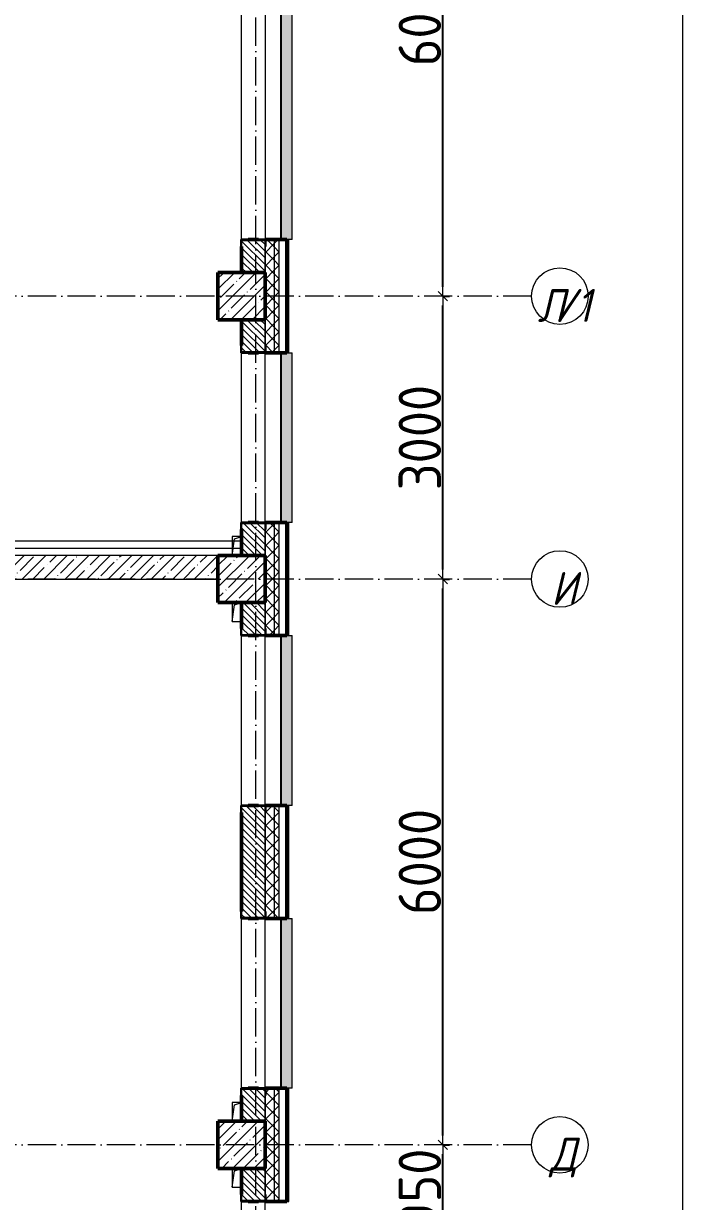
# Model space of a CAD drawing. Header units: millimetres. Extents: x -12989 to 629078, y -109036 to 555275.
# Drawn here: x 141949 to 148933, y 73445 to 85935 of the extents above; entities that cross this region are included whole.
import ezdxf

# ---------------------------------------------------------------- set-up
doc = ezdxf.new("R2010")
doc.units = ezdxf.units.MM
doc.linetypes.add('50_200_ШТРИХ_1Т_ш5_п1_п1_', pattern=[700, 500, -100, 0, -100])
for name, color, linetype, lineweight in [('A-____-____-DIMS', 7, 'Continuous', 9), ('A-DETL-____-OTLN-4', 7, 'Continuous', 18), ('A-GENM-____-MCUT', 7, 'Continuous', 25), ('A-GENM-____-OTLN', 7, 'Continuous', 9), ('A-GENM-____-OTLN-1', 7, 'Continuous', 25), ('A-GLAZ-____-OTLN', 7, 'Continuous', 9), ('A-WALL-____-MCUT-1', 7, 'Continuous', 9), ('A-WALL-____-MCUT-2', 7, 'Continuous', 50), ('A-WALL-____-MCUT-3', 7, 'Continuous', 9), ('A-WALL-____-OTLN', 7, 'Continuous', 9), ('A-WALL-____-PATT-1', 7, 'Continuous', 9), ('A-WALL-FNSH-MCUT-1', 7, 'Continuous', 9), ('S-COLS-____-MCUT', 7, 'Continuous', 50), ('S-COLS-____-OTLN', 7, 'Continuous', 9), ('S-GRID-____-IDEN', 7, 'Continuous', 9), ('S-GRID-____-OTLN-1', 7, '50_200_ШТРИХ_1Т_ш5_п1_п1_', 9)]:
    doc.layers.add(name, color=color, linetype=linetype, lineweight=lineweight)
doc.layers.add('A-GLAZ-____-OTLN-1', color=7, linetype='Continuous', lineweight=9, true_color=0xc0c0c0)
doc.styles.add('ISOCPEUR_I', font='isocpeui.ttf', dxfattribs={"width": 0.9, "height": 2.5})
doc.styles.add('СПДС', font='isocpeur.ttf', dxfattribs={"width": 0.9})
doc.dimstyles.new('Размера А3', dxfattribs={"dimtxt": 200, "dimasz": 100, "dimexe": 70, "dimexo": 100, "dimgap": 20, "dimtad": 1, "dimdec": 0, "dimrnd": 10, "dimzin": 0, "dimdsep": 46, "dimtxsty": 'СПДС', "dimblk": 'ARROWHEAD_6', "dimcen": 1, "dimclrd": 256, "dimclre": 256, "dimclrt": 256, "dimazin": 0, "dimtfac": 1, "dimtdec": 0, "dimtmove": 2, "dimatfit": 3, "dimfxl": 1, "dimtolj": 1, "dimtzin": 0, "dimarcsym": 0})
pattern_1 = [(135, (43259.71, 63713.66), (-35.35534, -35.35534), [])]
pattern_2 = [(45, (43259.71, 63713.66), (-70.71068, 70.71068), []), (135, (43259.71, 63713.66), (-70.71068, -70.71068), [])]

# ---------------------------------------------------------------- blocks, each defined once
blk = doc.blocks.new('BSC_Колонна _Прямоугольная - 500х500-V24-АР1_План отверстий 2 этажа в осях 1-64_А-ГГ')
at = {"layer": 'S-COLS-____-OTLN'}
h = blk.add_hatch(dxfattribs=at)
h.set_pattern_fill('FP_53', color=256, style=0, pattern_type=2)
h.set_pattern_definition([(45, (-101000, -16331.04), (-114.04925, 114.04925), []), (45, (-100885.95, -16331.04), (-114.04925, 114.04925), [201.613, -40.323, 3.353, -36.97])])
h.paths.add_polyline_path([(-250, -250), (250, -250), (250, 250), (-250, 250), (-250, -115)], flags=0)
at = {"layer": 'S-COLS-____-MCUT'}
for p, q in [((250, 250), (-250, 250)), ((-250, 250), (-250, -250)), ((250, -250), (250, 250)), ((-250, -250), (250, -250))]:
    blk.add_line(p, q, dxfattribs=at)
blk = doc.blocks.new('BSC_Колонна _Прямоугольная - 500х500-V32-АР1_План отверстий 2 этажа в осях 1-64_А-ГГ')
at = {"layer": 'S-COLS-____-OTLN'}
h = blk.add_hatch(dxfattribs=at)
h.set_pattern_fill('FP_61', color=256, style=0, pattern_type=2)
h.set_pattern_definition([(45, (-101000, -19331.04), (-114.04925, 114.04925), []), (45, (-100885.95, -19331.04), (-114.04925, 114.04925), [201.613, -40.323, 3.353, -36.97])])
h.paths.add_polyline_path([(-250, -250), (250, -250), (250, 250), (-250, 250)], flags=0)
at = {"layer": 'S-COLS-____-MCUT'}
for p, q in [((250, 250), (-250, 250)), ((-250, 250), (-250, -250)), ((250, -250), (250, 250)), ((-250, -250), (250, -250))]:
    blk.add_line(p, q, dxfattribs=at)
blk = doc.blocks.new('BSC_Колонна _Прямоугольная - 500х500-V75-АР1_План отверстий 2 этажа в осях 1-64_А-ГГ')
at = {"layer": 'S-COLS-____-OTLN'}
h = blk.add_hatch(dxfattribs=at)
h.set_pattern_fill('FP_104', color=256, style=0, pattern_type=2)
h.set_pattern_definition([(45, (-101000, -10331.04), (-114.04925, 114.04925), []), (45, (-100885.95, -10331.04), (-114.04925, 114.04925), [201.613, -40.323, 3.353, -36.97])])
h.paths.add_polyline_path([(-250, -250), (250, -250), (250, 250), (-250, 250), (-250, -135)], flags=0)
at = {"layer": 'S-COLS-____-MCUT'}
for p, q in [((250, 250), (-250, 250)), ((-250, 250), (-250, -250)), ((250, -250), (250, 250)), ((-250, -250), (250, -250))]:
    blk.add_line(p, q, dxfattribs=at)
blk = doc.blocks.new('Фахверк_СКБ_Уголок - 250_2700-27497298-АР1_План отверстий 2 этажа в осях 1-64_А-ГГ')
at = {"layer": 'A-GENM-____-MCUT'}
for p, q in [((200, 181), (125, 181)), ((125, 181), (125, 106)), ((131, 106), (131, 175)), ((131, 175), (200, 175)), ((200, 175), (200, 181)), ((125, 106), (131, 106)), ((131, -6), (125, -6)), ((125, -6), (125, -81)), ((125, -81), (200, -81)), ((131, -75), (131, -6)), ((200, -75), (131, -75)), ((200, -81), (200, -75))]:
    blk.add_line(p, q, dxfattribs=at)
blk = doc.blocks.new('AR_Отверстие прямоугольное _в плите_ - AR_Отверстие прямоугольное _в плите_-V164-АР1_План отверстий 2 этажа в осях 1-64_А-ГГ')
at = {"layer": 'A-GENM-____-OTLN'}
for p, q in [((-50, 100), (-50, -100)), ((-50, -100), (-25, 75)), ((-25, 75), (50, 100)), ((-50, -100), (50, -100))]:
    blk.add_line(p, q, dxfattribs=at)
blk = doc.blocks.new('AR_Отверстие прямоугольное _в плите_ - AR_Отверстие прямоугольное _в плите_-V167-АР1_План отверстий 2 этажа в осях 1-64_А-ГГ')
at = {"layer": 'A-GENM-____-OTLN'}
for p, q in [((50, 100), (-50, 100)), ((-50, 100), (-50, -100)), ((-50, -100), (-25, 75)), ((-25, 75), (50, 100))]:
    blk.add_line(p, q, dxfattribs=at)
blk = doc.blocks.new('Отлив_СКБ - Отлив витража_120_НВФ-31885688-АР1_План отверстий 2 этажа в осях 1-64_А-ГГ')
at = {"layer": 'A-GLAZ-____-OTLN-1'}
for points in [[(4113, -2), (4800, -2), (4800, 0), (0, 0), (0, -2), (2345, -2)], [(4113, -120), (4800, -120), (4800, -2), (0, -2), (0, -120), (2345, -120)]]:
    blk.add_hatch(color=256, dxfattribs=at).paths.add_polyline_path(points, flags=0)
at = {"layer": 'A-GLAZ-____-OTLN'}
for p, q in [((0, 0), (4800, 0)), ((4800, -2), (0, -2)), ((0, -120), (0, -83)), ((0, -120), (4800, -120)), ((4800, -83), (4800, -120))]:
    blk.add_line(p, q, dxfattribs=at)
blk = doc.blocks.new('Отлив_СКБ - Отлив витража_120_НВФ-V194-АР1_План отверстий 2 этажа в осях 1-64_А-ГГ')
at = {"layer": 'A-GLAZ-____-OTLN-1'}
for points in [[(1800, -2), (1800, 0), (0, 0), (0, -2), (1544, -2)], [(1544, -120), (1800, -120), (1800, -2), (0, -2), (0, -120)]]:
    blk.add_hatch(color=256, dxfattribs=at).paths.add_polyline_path(points, flags=0)
at = {"layer": 'A-GLAZ-____-OTLN'}
for p, q in [((0, 0), (1800, 0)), ((1800, -2), (0, -2)), ((0, -120), (0, -83)), ((0, -120), (1800, -120)), ((1800, -83), (1800, -120))]:
    blk.add_line(p, q, dxfattribs=at)
blk = doc.blocks.new('Ось сетки - Круг_Ø6_00__ISO-2_5_0_9K_-25732049-АР1_План отверстий 2 этажа в осях 1-64_А-ГГ')
at = {"layer": 'S-GRID-____-IDEN'}
blk.add_circle((0, 0), 3, dxfattribs=at)
blk = doc.blocks.new('ARROWHEAD_6')
at = {"color": 0, "linetype": 'Continuous'}
for p, q in [((0, 0), (-1, 0)), ((-0.5, -0.5), (0.5, 0.5))]:
    blk.add_line(p, q, dxfattribs=at)
blk = doc.blocks.new('*D2696')
at = {"layer": 'A-____-____-DIMS', "lineweight": -2, "transparency": 16777216}
for p, q in [((87537, 469347), (87613, 469347)), ((87543, 468497), (87543, 469247)), ((87537, 468397), (87613, 468397))]:
    blk.add_line(p, q, dxfattribs=at)
at = {"layer": 'Defpoints', "color": 0, "transparency": 16777216}
for p in [(87437, 469347), (87543, 469347), (87437, 468397)]:
    blk.add_point(p, dxfattribs=at)
at = {"layer": 'A-____-____-DIMS', "lineweight": -2, "transparency": 16777216, "xscale": 100, "yscale": 100, "zscale": 100}
for p, rotation in [((87543, 469347), 90), ((87543, 468397), 270)]:
    blk.add_blockref('ARROWHEAD_6', p, dxfattribs=dict(at, rotation=rotation))
at = {"layer": 'A-____-____-DIMS', "transparency": 16777216, "insert": (87298, 468872), "char_height": 450, "attachment_point": 5, "rotation": 90, "style": 'СПДС'}
blk.add_mtext('\\A1;950', dxfattribs=at)
blk = doc.blocks.new('*D2697')
at = {"layer": 'A-____-____-DIMS', "lineweight": -2, "transparency": 16777216}
for p, q in [((87537, 475347), (87613, 475347)), ((87543, 469447), (87543, 475247)), ((87537, 469347), (87613, 469347))]:
    blk.add_line(p, q, dxfattribs=at)
at = {"layer": 'Defpoints', "color": 0, "transparency": 16777216}
for p in [(87437, 475347), (87543, 475347), (87437, 469347)]:
    blk.add_point(p, dxfattribs=at)
at = {"layer": 'A-____-____-DIMS', "lineweight": -2, "transparency": 16777216, "xscale": 100, "yscale": 100, "zscale": 100}
for p, rotation in [((87543, 475347), 90), ((87543, 469347), 270)]:
    blk.add_blockref('ARROWHEAD_6', p, dxfattribs=dict(at, rotation=rotation))
at = {"layer": 'A-____-____-DIMS', "transparency": 16777216, "insert": (87298, 472347), "char_height": 450, "attachment_point": 5, "rotation": 90, "style": 'СПДС'}
blk.add_mtext('\\A1;6000', dxfattribs=at)
blk = doc.blocks.new('*D2698')
at = {"layer": 'A-____-____-DIMS', "lineweight": -2, "transparency": 16777216}
for p, q in [((87537, 478347), (87613, 478347)), ((87543, 475447), (87543, 478247)), ((87537, 475347), (87613, 475347))]:
    blk.add_line(p, q, dxfattribs=at)
at = {"layer": 'Defpoints', "color": 0, "transparency": 16777216}
for p in [(87437, 478347), (87543, 478347), (87437, 475347)]:
    blk.add_point(p, dxfattribs=at)
at = {"layer": 'A-____-____-DIMS', "lineweight": -2, "transparency": 16777216, "xscale": 100, "yscale": 100, "zscale": 100}
for p, rotation in [((87543, 478347), 90), ((87543, 475347), 270)]:
    blk.add_blockref('ARROWHEAD_6', p, dxfattribs=dict(at, rotation=rotation))
at = {"layer": 'A-____-____-DIMS', "transparency": 16777216, "insert": (87298, 476847), "char_height": 450, "attachment_point": 5, "rotation": 90, "style": 'СПДС'}
blk.add_mtext('\\A1;3000', dxfattribs=at)
blk = doc.blocks.new('*D2699')
at = {"layer": 'A-____-____-DIMS', "lineweight": -2, "transparency": 16777216}
for p, q in [((87537, 484347), (87613, 484347)), ((87543, 478447), (87543, 484247)), ((87537, 478347), (87613, 478347))]:
    blk.add_line(p, q, dxfattribs=at)
at = {"layer": 'Defpoints', "color": 0, "transparency": 16777216}
for p in [(87437, 484347), (87543, 484347), (87437, 478347)]:
    blk.add_point(p, dxfattribs=at)
at = {"layer": 'A-____-____-DIMS', "lineweight": -2, "transparency": 16777216, "xscale": 100, "yscale": 100, "zscale": 100}
for p, rotation in [((87543, 484347), 90), ((87543, 478347), 270)]:
    blk.add_blockref('ARROWHEAD_6', p, dxfattribs=dict(at, rotation=rotation))
at = {"layer": 'A-____-____-DIMS', "transparency": 16777216, "insert": (87298, 481347), "char_height": 450, "attachment_point": 5, "rotation": 90, "style": 'СПДС'}
blk.add_mtext('\\A1;6000', dxfattribs=at)
blk = doc.blocks.new('2этаж')
at = {"layer": 'S-GRID-____-OTLN-1', "color": 251, "ltscale": 0.6, "true_color": 0x636466}
for p, q in [((85558.3, 454533.3), (85558.3, 508896.9)), ((88482.7, 478347), (77429.6, 478347)), ((88482.7, 475347), (51735.1, 475347)), ((88482.7, 469347), (77429.6, 469347))]:
    blk.add_line(p, q, dxfattribs=at)
at = {"layer": 'S-GRID-____-IDEN', "char_height": 350, "attachment_point": 1, "style": 'ISOCPEUR_I'}
for s, insert, width in [('\\fISOCPEUR|b0|i1|c204|p34|;\\W.9;Л', (88547.3, 478423.1), 223.671), ('/1', (88731.8, 478423.1), 346.329), ('\\fISOCPEUR|b0|i1|c204|p34|;\\W.9;И', (88689.9, 475423.1), 223.671), ('\\fISOCPEUR|b0|i1|c204|p34|;\\W.9;Д', (88678.2, 469423.1), 252.532)]:
    blk.add_mtext(s, dxfattribs=dict(at, insert=insert, width=width))
at = {"layer": 'A-____-____-DIMS'}
for base, p1, p2, picture, middle in [((87542.6, 484347), (87436.5, 478347), (87436.5, 484347), '*D2699', (87297.6, 481347)), ((87542.6, 478347), (87436.5, 475347), (87436.5, 478347), '*D2698', (87297.6, 476847)), ((87542.6, 475347), (87436.5, 469347), (87436.5, 475347), '*D2697', (87297.6, 472347)), ((87542.6, 469347), (87436.5, 468397), (87436.5, 469347), '*D2696', (87297.6, 468872))]:
    dim = blk.add_linear_dim(base=base, p1=p1, p2=p2, angle=90, dimstyle='Размера А3', override={"dimtxt": 450}, dxfattribs=at)
    dim.commit()
    dim.dimension.update_dxf_attribs({"geometry": picture, "text_midpoint": middle})

msp = doc.modelspace()

# ---------------------------------------------------------------- hatches: boundary and pattern name
at = {"layer": 'A-WALL-____-PATT-1'}
h = msp.add_hatch(dxfattribs=at)
h.set_pattern_fill('FP_1', color=256, style=0, pattern_type=2)
h.set_pattern_definition(pattern_2)
h.paths.add_polyline_path([(144609.7115, 61694.7006), (144609.7115, 62644.7006), (144515.7115, 62644.7006), (144515.7115, 62569.7006), (144509.7115, 62569.7006), (144509.7115, 61694.7006)], flags=0)
h.paths.add_polyline_path([(144515.7115, 64444.7006), (144609.7115, 64444.7006), (144609.7115, 65644.7006), (144515.7115, 65644.7006), (144515.7115, 65569.7006), (144509.7115, 65569.7006), (144509.7115, 64519.7006), (144515.7115, 64519.7006), (144515.7115, 64449.5672)], flags=0)
h.paths.add_polyline_path([(144515.7115, 67444.7006), (144609.7115, 67444.7006), (144609.7115, 68644.7006), (144515.7115, 68644.7006), (144515.7115, 68569.7006), (144509.7115, 68569.7006), (144509.7115, 67519.7006), (144515.7115, 67519.7006), (144515.7115, 67450.7006)], flags=0)
h.paths.add_polyline_path([(144609.7115, 70444.7006), (144609.7115, 71644.7006), (144515.7115, 71644.7006), (144515.7115, 71569.7006), (144509.7115, 71569.7006), (144509.7115, 70519.7006), (144515.7115, 70519.7006), (144515.7115, 70444.7006)], flags=0)
h.paths.add_polyline_path([(144609.7115, 73444.7006), (144609.7115, 74644.7006), (144515.7115, 74644.7006), (144515.7115, 74569.7006), (144509.7115, 74569.7006), (144509.7115, 73519.7006), (144515.7115, 73519.7006), (144515.7115, 73444.7006)], flags=0)
h.paths.add_polyline_path([(144609.7115, 76444.7006), (144609.7115, 77644.7006), (144515.7115, 77644.7006), (144515.7115, 77569.7006), (144509.7115, 77569.7006), (144509.7115, 76519.7006), (144515.7115, 76519.7006), (144515.7115, 76444.7006)], flags=0)
h.paths.add_polyline_path([(144515.7115, 79444.7006), (144609.7115, 79444.7006), (144609.7115, 80644.7006), (144515.7115, 80644.7006), (144515.7115, 80569.7006), (144509.7115, 80569.7006), (144509.7115, 79519.7006), (144515.7115, 79519.7006), (144515.7115, 79450.7006)], flags=0)
h.paths.add_polyline_path([(144515.7115, 82444.7006), (144609.7115, 82444.7006), (144609.7115, 83644.7006), (144515.7115, 83644.7006), (144515.7115, 83569.7006), (144509.7115, 83569.7006), (144509.7115, 82519.7006), (144515.7115, 82519.7006), (144515.7115, 82450.7006)], flags=0)
h.paths.add_polyline_path([(144609.7115, 88444.7006), (144609.7115, 89644.7006), (144515.7115, 89644.7006), (144515.7115, 89569.7006), (144509.7115, 89569.7006), (144509.7115, 88519.7006), (144515.7115, 88519.7006), (144515.7115, 88444.7006)], flags=0)
h.paths.add_polyline_path([(144515.7115, 91444.7006), (144609.7115, 91444.7006), (144609.7115, 92644.7006), (144515.7115, 92644.7006), (144515.7115, 92569.7006), (144509.7115, 92569.7006), (144509.7115, 91519.7006), (144515.7115, 91519.7006), (144515.7115, 91450.7006)], flags=0)
h.paths.add_polyline_path([(144515.7115, 94444.7006), (144609.7115, 94444.7006), (144609.7115, 95644.7006), (144515.7115, 95644.7006), (144515.7115, 95569.7006), (144509.7115, 95569.7006), (144509.7115, 94519.7006), (144515.7115, 94519.7006), (144515.7115, 94450.7006)], flags=0)
h.paths.add_polyline_path([(144609.7115, 97444.7006), (144609.7115, 98644.7006), (144515.7115, 98644.7006), (144515.7115, 98569.7006), (144509.7115, 98569.7006), (144509.7115, 97519.7006), (144515.7115, 97519.7006), (144515.7115, 97444.7006)], flags=0)
h.paths.add_polyline_path([(144515.7115, 100444.7006), (144609.7115, 100444.7006), (144609.7115, 101644.7006), (144515.7115, 101644.7006), (144515.7115, 101569.7006), (144509.7115, 101569.7006), (144509.7115, 100519.7006), (144515.7115, 100519.7006), (144515.7115, 100450.7006)], flags=0)
h.paths.add_polyline_path([(144609.7115, 103444.7006), (144609.7115, 104644.7006), (144515.7115, 104644.7006), (144515.7115, 104569.7006), (144509.7115, 104569.7006), (144509.7115, 103519.7006), (144515.7115, 103519.7006), (144515.7115, 103444.7006)], flags=0)
h.paths.add_polyline_path([(144515.7115, 109444.7006), (144609.7115, 109444.7006), (144609.7115, 110509.7006), (144509.7115, 110509.7006), (144509.7115, 109519.7006), (144515.7115, 109519.7006), (144515.7115, 109450.7006)], flags=0)
h = msp.add_hatch(dxfattribs=at)
h.set_pattern_fill('FP_1', color=256, style=0, pattern_type=2)
h.set_pattern_definition(pattern_2)
h.paths.add_polyline_path([(144609.7115, 61644.7006), (144659.7115, 61644.7006), (144659.7115, 62644.7006), (144609.7115, 62644.7006), (144609.7115, 61694.7006)], flags=0)
h.paths.add_polyline_path([(144609.7115, 64444.7006), (144659.7115, 64444.7006), (144659.7115, 65644.7006), (144609.7115, 65644.7006), (144609.7115, 64449.5672)], flags=0)
h.paths.add_polyline_path([(144659.7115, 67444.7006), (144659.7115, 68644.7006), (144609.7115, 68644.7006), (144609.7115, 67444.7006)], flags=0)
h.paths.add_polyline_path([(144609.7115, 70444.7006), (144659.7115, 70444.7006), (144659.7115, 71644.7006), (144609.7115, 71644.7006), (144609.7115, 70469.5252)], flags=0)
h.paths.add_polyline_path([(144609.7115, 73444.7006), (144659.7115, 73444.7006), (144659.7115, 74644.7006), (144609.7115, 74644.7006), (144609.7115, 73909.5012)], flags=0)
h.paths.add_polyline_path([(144659.7115, 76444.7006), (144659.7115, 77644.7006), (144609.7115, 77644.7006), (144609.7115, 76444.7006)], flags=0)
h.paths.add_polyline_path([(144609.7115, 79444.7006), (144659.7115, 79444.7006), (144659.7115, 80644.7006), (144609.7115, 80644.7006), (144609.7115, 79929.4591)], flags=0)
h.paths.add_polyline_path([(144609.7115, 82444.7006), (144659.7115, 82444.7006), (144659.7115, 83644.7006), (144609.7115, 83644.7006), (144609.7115, 83369.4351)], flags=0)
h.paths.add_polyline_path([(144659.7115, 88444.7006), (144659.7115, 89644.7006), (144609.7115, 89644.7006), (144609.7115, 88444.7006)], flags=0)
h.paths.add_polyline_path([(144659.7115, 91444.7006), (144659.7115, 92644.7006), (144609.7115, 92644.7006), (144609.7115, 91444.7006)], flags=0)
h.paths.add_polyline_path([(144659.7115, 94444.7006), (144659.7115, 95644.7006), (144609.7115, 95644.7006), (144609.7115, 94444.7006)], flags=0)
h.paths.add_polyline_path([(144659.7115, 97444.7006), (144659.7115, 98644.7006), (144609.7115, 98644.7006), (144609.7115, 97444.7006)], flags=0)
h.paths.add_polyline_path([(144609.7115, 100444.7006), (144659.7115, 100444.7006), (144659.7115, 101644.7006), (144609.7115, 101644.7006), (144609.7115, 100569.315)], flags=0)
h.paths.add_polyline_path([(144659.7115, 103444.7006), (144659.7115, 104644.7006), (144609.7115, 104644.7006), (144609.7115, 103444.7006)], flags=0)
h.paths.add_polyline_path([(144609.7115, 109444.7006), (144659.7115, 109444.7006), (144659.7115, 110509.7006), (144609.7115, 110509.7006), (144609.7115, 110029.249)], flags=0)
h = msp.add_hatch(dxfattribs=at)
h.set_pattern_fill('FP_3', color=256, style=0, pattern_type=2)
h.set_pattern_definition([(45, (43259.71, 63713.66), (-85.53659, 85.53659), []), (45, (43316.74, 63713.66), (-85.53659, 85.53659), [])])
h.paths.add_polyline_path([(144739.7115, 61544.7006), (144759.7115, 61544.7006), (144759.7115, 62644.7006), (144739.7115, 62644.7006), (144739.7115, 61564.7006)], flags=0)
h.paths.add_polyline_path([(144759.7115, 64444.7006), (144759.7115, 65644.7006), (144739.7115, 65644.7006), (144739.7115, 64444.7006)], flags=0)
h.paths.add_polyline_path([(144759.7115, 67444.7006), (144759.7115, 68644.7006), (144739.7115, 68644.7006), (144739.7115, 67444.7006)], flags=0)
h.paths.add_polyline_path([(144759.7115, 70444.7006), (144759.7115, 71644.7006), (144739.7115, 71644.7006), (144739.7115, 70444.7006)], flags=0)
h.paths.add_polyline_path([(144739.7115, 73444.7006), (144759.7115, 73444.7006), (144759.7115, 74644.7006), (144739.7115, 74644.7006), (144739.7115, 73909.5012)], flags=0)
h.paths.add_polyline_path([(144739.7115, 76444.7006), (144759.7115, 76444.7006), (144759.7115, 77644.7006), (144739.7115, 77644.7006), (144739.7115, 76489.4832)], flags=0)
h.paths.add_polyline_path([(144739.7115, 79444.7006), (144759.7115, 79444.7006), (144759.7115, 80644.7006), (144739.7115, 80644.7006), (144739.7115, 79929.4591)], flags=0)
h.paths.add_polyline_path([(144739.7115, 82444.7006), (144759.7115, 82444.7006), (144759.7115, 83644.7006), (144739.7115, 83644.7006), (144739.7115, 83369.4351)], flags=0)
h.paths.add_polyline_path([(144759.7115, 88444.7006), (144759.7115, 89644.7006), (144739.7115, 89644.7006), (144739.7115, 88444.7006)], flags=0)
h.paths.add_polyline_path([(144739.7115, 91444.7006), (144759.7115, 91444.7006), (144759.7115, 92644.7006), (144739.7115, 92644.7006), (144739.7115, 91969.3751)], flags=0)
h.paths.add_polyline_path([(144739.7115, 94444.7006), (144759.7115, 94444.7006), (144759.7115, 95644.7006), (144739.7115, 95644.7006), (144739.7115, 95409.3511)], flags=0)
h.paths.add_polyline_path([(144739.7115, 97444.7006), (144759.7115, 97444.7006), (144759.7115, 98644.7006), (144739.7115, 98644.7006), (144739.7115, 97989.333)], flags=0)
h.paths.add_polyline_path([(144759.7115, 100444.7006), (144759.7115, 101644.7006), (144739.7115, 101644.7006), (144739.7115, 100444.7006)], flags=0)
h.paths.add_polyline_path([(144739.7115, 103444.7006), (144759.7115, 103444.7006), (144759.7115, 104644.7006), (144739.7115, 104644.7006), (144739.7115, 104009.291)], flags=0)
h.paths.add_polyline_path([(144759.7115, 109444.7006), (144759.7115, 110509.7006), (144739.7115, 110509.7006), (144739.7115, 109444.7006)], flags=0)
h = msp.add_hatch(dxfattribs=at)
h.set_pattern_fill('FP_6', color=256, style=0, pattern_type=2)
h.set_pattern_definition(pattern_1)
h.paths.add_polyline_path([(144259.7115, 83294.7006), (144509.7115, 83294.7006), (144509.7115, 83638.7006), (144440.7115, 83638.7006), (144440.7115, 83644.7006), (144328.7115, 83644.7006), (144328.7115, 83638.7006), (144259.7115, 83638.7006), (144259.7115, 83369.4351)], flags=0)
h.paths.add_polyline_path([(144440.7115, 88444.7006), (144440.7115, 88450.7006), (144509.7115, 88450.7006), (144509.7115, 88794.7006), (144259.7115, 88794.7006), (144259.7115, 88450.7006), (144328.7115, 88450.7006), (144328.7115, 88444.7006)], flags=0)
h = msp.add_hatch(dxfattribs=at)
h.set_pattern_fill('FP_6', color=256, style=0, pattern_type=2)
h.set_pattern_definition(pattern_1)
h.paths.add_polyline_path([(144509.7115, 80294.7006), (144509.7115, 80638.7006), (144440.7115, 80638.7006), (144440.7115, 80644.7006), (144328.7115, 80644.7006), (144328.7115, 80638.7006), (144259.7115, 80638.7006), (144259.7115, 80294.7006), (144440.7115, 80294.7006)], flags=0)
h.paths.add_polyline_path([(144440.7115, 82444.7006), (144440.7115, 82450.7006), (144509.7115, 82450.7006), (144509.7115, 82794.7006), (144259.7115, 82794.7006), (144259.7115, 82450.7006), (144328.7115, 82450.7006), (144328.7115, 82444.7006)], flags=0)
h = msp.add_hatch(dxfattribs=at)
h.set_pattern_fill('FP_25', color=256, style=0, pattern_type=2)
h.set_pattern_definition([(45, (43259.71, 63713.66), (-114.04925, 114.04925), []), (45, (43373.76, 63713.66), (-114.04925, 114.04925), [201.612, -40.322, 3.353, -36.97])])
h.paths.add_polyline_path([(144009.7115, 80044.7006), (144009.7115, 80294.7006), (137009.7115, 80294.7006), (137009.7115, 80044.7006), (143991.4863, 80044.7006)], flags=0)
h = msp.add_hatch(dxfattribs=at)
h.set_pattern_fill('FP_6', color=256, style=0, pattern_type=2)
h.set_pattern_definition(pattern_1)
h.paths.add_polyline_path([(144509.7115, 74294.7006), (144509.7115, 74638.7006), (144440.7115, 74638.7006), (144440.7115, 74644.7006), (144328.7115, 74644.7006), (144328.7115, 74638.7006), (144259.7115, 74638.7006), (144259.7115, 74294.7006)], flags=0)
h.paths.add_polyline_path([(144440.7115, 76444.7006), (144440.7115, 76450.7006), (144509.7115, 76450.7006), (144509.7115, 77638.7006), (144440.7115, 77638.7006), (144440.7115, 77644.7006), (144328.7115, 77644.7006), (144328.7115, 77638.7006), (144259.7115, 77638.7006), (144259.7115, 76450.7006), (144328.7115, 76450.7006), (144328.7115, 76444.7006)], flags=0)
h.paths.add_polyline_path([(144440.7115, 79444.7006), (144440.7115, 79450.7006), (144509.7115, 79450.7006), (144509.7115, 79794.7006), (144259.7115, 79794.7006), (144259.7115, 79450.7006), (144328.7115, 79450.7006), (144328.7115, 79444.7006)], flags=0)
h = msp.add_hatch(dxfattribs=at)
h.set_pattern_fill('FP_6', color=256, style=0, pattern_type=2)
h.set_pattern_definition(pattern_1)
h.paths.add_polyline_path([(144259.7115, 71294.7006), (144509.7115, 71294.7006), (144509.7115, 71638.7006), (144440.7115, 71638.7006), (144440.7115, 71644.7006), (144328.7115, 71644.7006), (144328.7115, 71638.7006), (144259.7115, 71638.7006), (144259.7115, 71329.5192)], flags=0)
h.paths.add_polyline_path([(144440.7115, 73444.7006), (144440.7115, 73450.7006), (144509.7115, 73450.7006), (144509.7115, 73794.7006), (144259.7115, 73794.7006), (144259.7115, 73450.7006), (144328.7115, 73450.7006), (144328.7115, 73444.7006)], flags=0)

# ---------------------------------------------------------------- linework, layer by layer
at = {"color": 1, "lineweight": 0}
msp.add_lwpolyline([(35696.9246, 156516.3825), (148932.9246, 156516.3825), (148932.9246, 57688.3825), (35696.9246, 57688.3825)], close=True, dxfattribs=at)
at = {"layer": 'A-DETL-____-OTLN-4'}
for p, q in [((144259.7115, 80444.7006), (136709.7115, 80444.7006)), ((144259.7115, 80369.7006), (136709.7115, 80369.7006))]:
    msp.add_line(p, q, dxfattribs=at)
at = {"layer": 'A-WALL-____-MCUT-1'}
for p, q in [((144009.7115, 80294.7006), (137009.7115, 80294.7006)), ((137009.7115, 80044.7006), (144009.7115, 80044.7006))]:
    msp.add_line(p, q, dxfattribs=at)
at = {"layer": 'A-WALL-____-MCUT-2'}
for p, q in [((144259.7115, 83569.7006), (144259.7115, 83294.7006)), ((144440.7115, 83644.7006), (144328.7115, 83644.7006)), ((144739.7115, 83644.7006), (144515.7115, 83644.7006)), ((144739.7115, 82444.7006), (144739.7115, 83644.7006)), ((144259.7115, 82794.7006), (144259.7115, 82519.7006)), ((144328.7115, 82444.7006), (144440.7115, 82444.7006)), ((144515.7115, 82444.7006), (144739.7115, 82444.7006)), ((144259.7115, 80569.7006), (144259.7115, 80294.7006)), ((144440.7115, 80644.7006), (144328.7115, 80644.7006)), ((144739.7115, 80644.7006), (144515.7115, 80644.7006)), ((144739.7115, 79444.7006), (144739.7115, 80644.7006)), ((144259.7115, 79794.7006), (144259.7115, 79519.7006)), ((144328.7115, 79444.7006), (144440.7115, 79444.7006)), ((144515.7115, 79444.7006), (144739.7115, 79444.7006)), ((144259.7115, 77569.7006), (144259.7115, 76519.7006)), ((144440.7115, 77644.7006), (144328.7115, 77644.7006)), ((144739.7115, 77644.7006), (144515.7115, 77644.7006)), ((144739.7115, 76444.7006), (144739.7115, 77644.7006)), ((144328.7115, 76444.7006), (144440.7115, 76444.7006)), ((144515.7115, 76444.7006), (144739.7115, 76444.7006)), ((144259.7115, 74569.7006), (144259.7115, 74294.7006)), ((144440.7115, 74644.7006), (144328.7115, 74644.7006)), ((144739.7115, 74644.7006), (144515.7115, 74644.7006)), ((144739.7115, 73444.7006), (144739.7115, 74644.7006)), ((144259.7115, 73794.7006), (144259.7115, 73519.7006)), ((144328.7115, 73444.7006), (144440.7115, 73444.7006)), ((144515.7115, 73444.7006), (144739.7115, 73444.7006))]:
    msp.add_line(p, q, dxfattribs=at)
at = {"layer": 'A-WALL-____-MCUT-3'}
for p, q in [((144509.7115, 83294.7006), (144509.7115, 83569.7006)), ((144509.7115, 83569.7006), (144509.7115, 83294.7006)), ((144609.7115, 82444.7006), (144609.7115, 83644.7006)), ((144659.7115, 82444.7006), (144659.7115, 83644.7006)), ((144509.7115, 82519.7006), (144509.7115, 82794.7006)), ((144509.7115, 82794.7006), (144509.7115, 82519.7006)), ((144509.7115, 80294.7006), (144509.7115, 80569.7006)), ((144509.7115, 80569.7006), (144509.7115, 80294.7006)), ((144609.7115, 79444.7006), (144609.7115, 80644.7006)), ((144659.7115, 79444.7006), (144659.7115, 80644.7006)), ((144509.7115, 79519.7006), (144509.7115, 79794.7006)), ((144509.7115, 79794.7006), (144509.7115, 79519.7006)), ((144509.7115, 76519.7006), (144509.7115, 77569.7006)), ((144509.7115, 77569.7006), (144509.7115, 76519.7006)), ((144609.7115, 76444.7006), (144609.7115, 77644.7006)), ((144659.7115, 76444.7006), (144659.7115, 77644.7006)), ((144509.7115, 74294.7006), (144509.7115, 74569.7006)), ((144509.7115, 74569.7006), (144509.7115, 74294.7006)), ((144609.7115, 73444.7006), (144609.7115, 74644.7006)), ((144659.7115, 73444.7006), (144659.7115, 74644.7006)), ((144509.7115, 73519.7006), (144509.7115, 73794.7006)), ((144509.7115, 73794.7006), (144509.7115, 73519.7006))]:
    msp.add_line(p, q, dxfattribs=at)
at = {"layer": 'A-WALL-____-OTLN'}
for p, q in [((144259.7115, 83644.7006), (144259.7115, 88444.7006)), ((144509.7115, 88444.7006), (144509.7115, 83644.7006)), ((144259.7115, 80644.7006), (144259.7115, 82444.7006)), ((144509.7115, 80644.7006), (144509.7115, 82444.7006)), ((144259.7115, 77644.7006), (144259.7115, 79444.7006)), ((144509.7115, 77644.7006), (144509.7115, 79444.7006)), ((144259.7115, 74644.7006), (144259.7115, 76444.7006)), ((144509.7115, 74644.7006), (144509.7115, 76444.7006)), ((144259.7115, 71644.7006), (144259.7115, 73444.7006)), ((144509.7115, 71644.7006), (144509.7115, 73444.7006))]:
    msp.add_line(p, q, dxfattribs=at)
at = {"layer": 'A-WALL-FNSH-MCUT-1'}
for p, q in [((144759.7115, 83644.7006), (144739.7115, 83644.7006)), ((144739.7115, 83644.7006), (144739.7115, 82444.7006)), ((144759.7115, 82444.7006), (144759.7115, 83644.7006)), ((144739.7115, 82444.7006), (144759.7115, 82444.7006)), ((144759.7115, 80644.7006), (144739.7115, 80644.7006)), ((144739.7115, 80644.7006), (144739.7115, 79444.7006)), ((144759.7115, 79444.7006), (144759.7115, 80644.7006)), ((144739.7115, 79444.7006), (144759.7115, 79444.7006)), ((144759.7115, 77644.7006), (144739.7115, 77644.7006)), ((144739.7115, 77644.7006), (144739.7115, 76444.7006)), ((144759.7115, 76444.7006), (144759.7115, 77644.7006)), ((144739.7115, 76444.7006), (144759.7115, 76444.7006)), ((144759.7115, 74644.7006), (144739.7115, 74644.7006)), ((144739.7115, 74644.7006), (144739.7115, 73444.7006)), ((144759.7115, 73444.7006), (144759.7115, 74644.7006)), ((144739.7115, 73444.7006), (144759.7115, 73444.7006))]:
    msp.add_line(p, q, dxfattribs=at)

# ---------------------------------------------------------------- block references
msp.add_blockref('2этаж', (58851.3748, -395302.2823))
at = {"layer": 'A-GENM-____-OTLN'}
for name, p in [('AR_Отверстие прямоугольное _в плите_ - AR_Отверстие прямоугольное _в плите_-V167-АР1_План отверстий 2 этажа в осях 1-64_А-ГГ', (144209.7115, 80394.7006)), ('AR_Отверстие прямоугольное _в плите_ - AR_Отверстие прямоугольное _в плите_-V164-АР1_План отверстий 2 этажа в осях 1-64_А-ГГ', (144209.7115, 79694.7006)), ('AR_Отверстие прямоугольное _в плите_ - AR_Отверстие прямоугольное _в плите_-V167-АР1_План отверстий 2 этажа в осях 1-64_А-ГГ', (144209.7115, 74394.7006)), ('AR_Отверстие прямоугольное _в плите_ - AR_Отверстие прямоугольное _в плите_-V164-АР1_План отверстий 2 этажа в осях 1-64_А-ГГ', (144209.7115, 73694.7006))]:
    msp.add_blockref(name, p, dxfattribs=at)
at = {"layer": 'A-GENM-____-OTLN-1'}
for p, rotation in [((144334.7115, 83769.7006), 269.9999999999999), ((144434.7115, 82319.7006), 89.9999999999999), ((144334.7115, 80769.7006), 269.9999999999999), ((144434.7115, 79319.7006), 89.99999999999967), ((144334.7115, 77769.7006), 269.9999999999996), ((144434.7115, 76319.7006), 89.99999999999967), ((144334.7115, 74769.7006), 269.9999999999996), ((144434.7115, 73319.7006), 89.9999999999999)]:
    msp.add_blockref('Фахверк_СКБ_Уголок - 250_2700-27497298-АР1_План отверстий 2 этажа в осях 1-64_А-ГГ', p, dxfattribs=dict(at, rotation=rotation))
at = {"layer": 'A-GLAZ-____-OTLN', "rotation": 90}
for name, p in [('Отлив_СКБ - Отлив витража_120_НВФ-31885688-АР1_План отверстий 2 этажа в осях 1-64_А-ГГ', (144676.7115, 83644.7006)), ('Отлив_СКБ - Отлив витража_120_НВФ-V194-АР1_План отверстий 2 этажа в осях 1-64_А-ГГ', (144676.7115, 80644.7006)), ('Отлив_СКБ - Отлив витража_120_НВФ-V194-АР1_План отверстий 2 этажа в осях 1-64_А-ГГ', (144676.7115, 77644.7006)), ('Отлив_СКБ - Отлив витража_120_НВФ-V194-АР1_План отверстий 2 этажа в осях 1-64_А-ГГ', (144676.7115, 74644.7006))]:
    msp.add_blockref(name, p, dxfattribs=at)
at = {"layer": 'S-COLS-____-OTLN'}
for name, p in [('BSC_Колонна _Прямоугольная - 500х500-V32-АР1_План отверстий 2 этажа в осях 1-64_А-ГГ', (144259.7115, 83044.7006)), ('BSC_Колонна _Прямоугольная - 500х500-V24-АР1_План отверстий 2 этажа в осях 1-64_А-ГГ', (144259.7115, 80044.7006)), ('BSC_Колонна _Прямоугольная - 500х500-V75-АР1_План отверстий 2 этажа в осях 1-64_А-ГГ', (144259.7115, 74044.7006))]:
    msp.add_blockref(name, p, dxfattribs=at)
at = {"layer": 'S-GRID-____-IDEN', "xscale": 99.99999999999993, "yscale": 99.99999999999993, "zscale": 99.99999999999993, "rotation": 89.99999999999982}
for p in [(147634.1181, 83044.7006), (147634.1181, 80044.7006), (147634.1181, 74044.7006)]:
    msp.add_blockref('Ось сетки - Круг_Ø6_00__ISO-2_5_0_9K_-25732049-АР1_План отверстий 2 этажа в осях 1-64_А-ГГ', p, dxfattribs=at)

doc.saveas('drawing.dxf')
